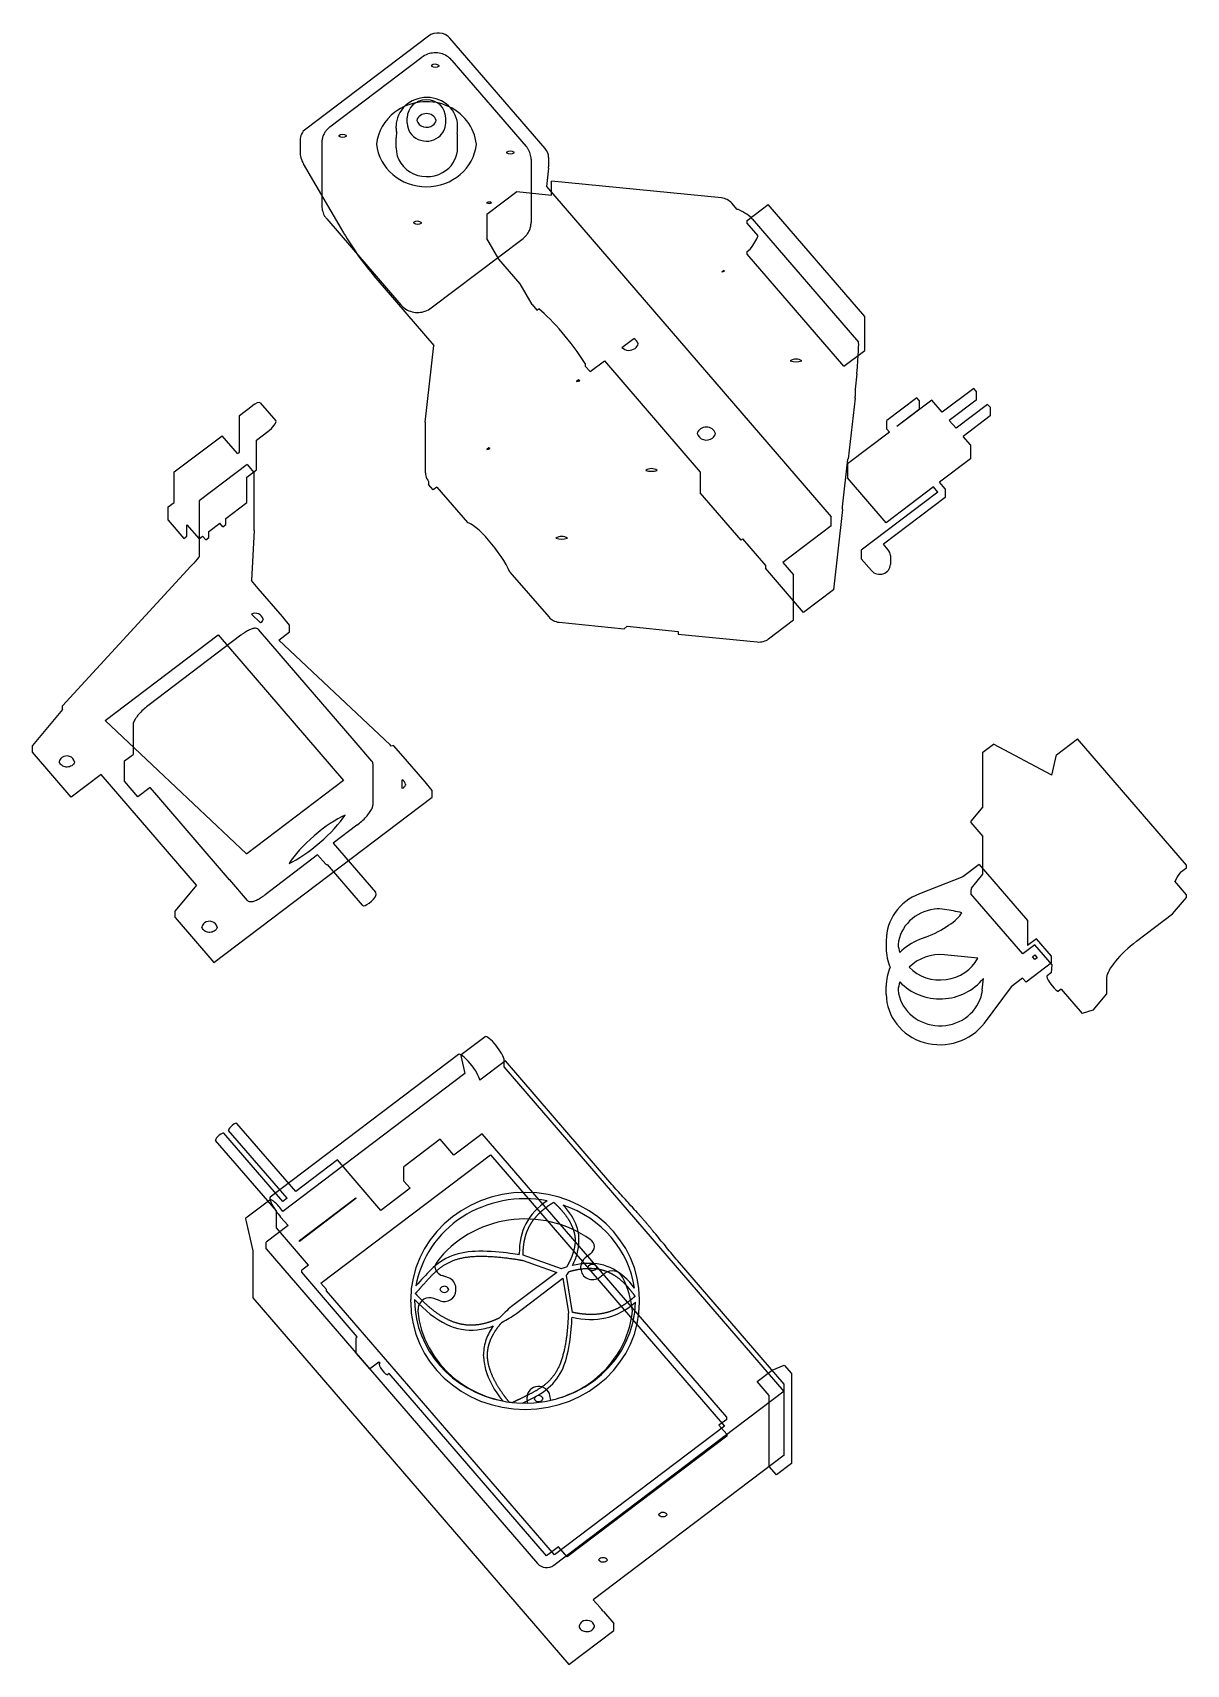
# Model space of a CAD drawing. Header units: millimetres. Extents: x -10 to 290, y -225 to 199.
import ezdxf

# ---------------------------------------------------------------- set-up
doc = ezdxf.new("R2010")
doc.units = ezdxf.units.MM
doc.layers.get('0').update_dxf_attribs({"linetype": 'CONTINUOUS'})

msp = doc.modelspace()

# ---------------------------------------------------------------- linework, layer by layer
for p, q in [((92.85, 197.8), (60.96, 173.67)), ((123.22, 168.57), (98.47, 197.25)), ((67.25, 174.21), (91.15, 192.31)), ((98.98, 191.52), (118.3, 169.14)), ((84.46, 173.85), (84.46, 174.38)), ((87.36, 175.2), (87.36, 176.6)), ((97.36, 175.2), (97.36, 176.6)), ((100.46, 173.85), (100.46, 174.38)), ((59.48, 170.75), (59.48, 167.83)), ((65.16, 170.11), (65.16, 167.53)), ((84.46, 168.77), (84.46, 171.4)), ((100.46, 168.77), (100.46, 171.4)), ((65.16, 167.52), (65.16, 156.94)), ((119.56, 165.82), (119.56, 163.23)), ((124.11, 166.22), (124.11, 163.87)), ((70.83, 146.64), (60.36, 164.59)), ((119.56, 163.23), (119.56, 152.65)), ((124.08, 163.47), (123.54, 158.68)), ((108.07, 151.51), (115.85, 157.4)), ((115.85, 157.4), (124.86, 156.5)), ((123.54, 158.68), (197.59, 72.87)), ((124.86, 156.5), (124.86, 160.13)), ((169.05, 155.74), (124.86, 160.13)), ((65.16, 156.93), (65.16, 153.64)), ((173.13, 152.76), (171.73, 154.37)), ((173.51, 152.72), (173.13, 152.76)), ((175.79, 149.91), (181.23, 154.03)), ((206.37, 124.89), (181.23, 154.03)), ((66.41, 150.31), (85.73, 127.93)), ((108.07, 151.51), (108.07, 145.19)), ((119.56, 152.64), (119.56, 149.34)), ((175.79, 149.2), (175.79, 149.91)), ((178.6, 145.94), (175.79, 149.2)), ((177.05, 150.32), (204.68, 118.3)), ((93.56, 127.14), (117.47, 145.24)), ((111.21, 139.8), (108.07, 145.19)), ((175.79, 141.84), (176.56, 142.43)), ((175.79, 141.14), (175.79, 141.84)), ((200.93, 112.01), (175.79, 141.14)), ((116.68, 133.46), (111.21, 139.8)), ((169.2, 136.55), (169.6, 136.85)), ((79.71, 134.28), (94.3, 117.38)), ((119.82, 128.07), (116.68, 133.46)), ((119.82, 128.07), (121.08, 126.61)), ((121.08, 126.61), (121.53, 126.95)), ((206.37, 116.13), (206.37, 124.89)), ((143.2, 116.86), (146.27, 119.19)), ((92.04, 97.46), (94.3, 117.38)), ((200.93, 112.01), (206.37, 116.13)), ((133.65, 112.75), (133.65, 112.04)), ((133.65, 112.04), (134.91, 110.59)), ((134.91, 110.59), (138.62, 113.4)), ((138.62, 113.4), (163.57, 84.48)), ((131.9, 108.43), (131.4, 108.05)), ((204.31, 110.02), (203.86, 106.04)), ((234.69, 106.23), (226.48, 100.02)), ((235.32, 105.5), (234.69, 106.23)), ((49.1, 102.52), (53.18, 97.78)), ((203.83, 103.73), (202.04, 87.89)), ((203.86, 106.04), (203.86, 104.13)), ((219.83, 103.78), (212.05, 97.89)), ((223.74, 103.19), (214.69, 96.33)), ((220.46, 103.05), (219.83, 103.78)), ((220.46, 103.05), (220.46, 100.77)), ((226.48, 100.02), (223.74, 103.19)), ((235.32, 103.22), (228.3, 97.91)), ((238.27, 102.08), (230.06, 95.87)), ((235.32, 105.5), (235.32, 103.22)), ((238.9, 101.35), (238.27, 102.08)), ((43.73, 99.19), (47.02, 101.68)), ((43.73, 89.67), (43.73, 99.19)), ((212.05, 95.61), (212.05, 97.89)), ((220.46, 100.77), (214.65, 96.37)), ((230.06, 95.87), (228.3, 97.91)), ((238.9, 99.07), (231.88, 93.76)), ((238.9, 101.35), (238.9, 99.07)), ((26.74, 84.51), (39.19, 93.93)), ((43.2, 89.28), (39.19, 93.93)), ((48.2, 92.82), (51.1, 95.02)), ((92.02, 97.06), (92.02, 84.79)), ((212.72, 94.84), (201.81, 86.59)), ((212.72, 94.84), (212.05, 95.61)), ((214.69, 96.33), (214.65, 96.37)), ((233.8, 91.54), (231.88, 93.76)), ((43.2, 89.28), (43.73, 89.67)), ((48.2, 85.06), (48.2, 92.82)), ((108.57, 90.77), (108.07, 90.39)), ((233.8, 91.54), (233.8, 87.92)), ((45.71, 86.46), (33.22, 77)), ((45.66, 83.14), (48.2, 85.06)), ((45.71, 86.46), (47.59, 84.27)), ((200.55, 75.42), (201.95, 87.83)), ((201.81, 86.59), (201.81, 82.98)), ((202.04, 87.89), (201.95, 87.83)), ((233.8, 87.92), (225.77, 81.85)), ((26.74, 76.61), (26.74, 84.51)), ((45.66, 76.54), (45.66, 83.14)), ((47.59, 82.53), (47.59, 84.27)), ((47.59, 73.34), (47.59, 82.53)), ((92.88, 82), (92.88, 81.3)), ((94.13, 79.84), (92.91, 81.26)), ((163.57, 84.48), (163.57, 79.13)), ((211.87, 71.32), (201.81, 82.98)), ((224.19, 80.65), (211.87, 71.32)), ((225.36, 79.3), (224.19, 80.65)), ((227.25, 80.13), (225.77, 81.85)), ((25.22, 75.45), (26.74, 76.61)), ((33.22, 77), (33.22, 62.44)), ((40.19, 72.4), (45.66, 76.54)), ((95.05, 80.54), (94.13, 79.84)), ((95.05, 80.54), (102.99, 71.34)), ((174.2, 66.82), (163.57, 79.13)), ((225.36, 79.3), (205.43, 64.22)), ((227.25, 77.85), (211.21, 65.71)), ((227.25, 80.13), (227.25, 77.85)), ((25.22, 71.95), (25.22, 75.45)), ((40.19, 70.83), (40.19, 72.4)), ((47.59, 69.34), (47.59, 73.34)), ((197.59, 70.52), (197.59, 72.87)), ((200.55, 74.72), (198.19, 53.91)), ((200.55, 74.72), (200.55, 75.42)), ((25.22, 71.95), (29.3, 67.21)), ((30.08, 67.8), (30.08, 70.75)), ((30.08, 70.75), (33.22, 67.12)), ((35.76, 69.04), (38.59, 71.19)), ((35.76, 67.47), (35.76, 69.04)), ((39.41, 70.24), (38.59, 71.19)), ((39.41, 70.24), (40.19, 70.83)), ((47.59, 69.34), (46.82, 56.27)), ((197.59, 70.52), (185.01, 61)), ((29.3, 67.21), (30.08, 67.8)), ((33.22, 67.12), (34.16, 67.83)), ((34.98, 66.88), (34.16, 67.83)), ((34.98, 66.88), (35.76, 67.47)), ((174.56, 67.09), (174.2, 66.82)), ((174.56, 67.09), (180.48, 60.23)), ((205.43, 64.22), (205.43, 61.94)), ((212.37, 64.38), (211.21, 65.71)), ((31.11, 60.05), (-2.28, 23.74)), ((180.48, 60.23), (180.48, 59.53)), ((190.41, 48.02), (180.48, 59.53)), ((185.01, 61), (187.81, 57.75)), ((208.09, 58.86), (205.43, 61.94)), ((212.98, 62.76), (212.98, 60.48)), ((48.6, 54.2), (46.82, 56.27)), ((114.07, 58.49), (124.14, 46.82)), ((187.81, 46.05), (187.81, 57.75)), ((54.89, 46.91), (48.6, 54.2)), ((198.19, 53.91), (190.41, 48.02)), ((49.18, 45.3), (46.83, 47.52)), ((56.78, 44.73), (54.89, 46.91)), ((54.56, 36.7), (48.66, 43.55)), ((53.94, 40.83), (56.78, 42.97)), ((56.78, 42.97), (56.78, 44.73)), ((126.83, 45.45), (143.75, 43.77)), ((144.57, 44.39), (143.75, 43.77)), ((144.57, 44.39), (157.81, 43.07)), ((157.81, 43.07), (157.81, 42.37)), ((181.32, 41.14), (187.81, 46.05)), ((44.12, 42.08), (20.22, 23.99)), ((82.93, 13.54), (53.94, 40.83)), ((157.81, 42.37), (178.38, 40.33)), ((73.55, 14.7), (54.58, 36.68)), ((-2.28, 22.8), (-10.06, 13.41)), ((-2.28, 22.8), (-2.28, 23.74)), ((16.06, 18.81), (16.06, 11.08)), ((-10.06, 11.65), (-10.06, 13.41)), ((78.19, 9.32), (73.56, 14.69)), ((83.21, 13.22), (82.93, 13.54)), ((83.8, 13.41), (83.21, 13.22)), ((85.69, 11.22), (83.8, 13.41)), ((237.05, 11.7), (239.78, 13.76)), ((255, 5.68), (239.78, 13.76)), ((256.23, 10.99), (261.67, 15.12)), ((289.96, -17.66), (261.67, 15.12)), ((0, 0), (-10.06, 11.65)), ((13.83, 9.39), (16.06, 11.08)), ((13.83, 4.14), (13.83, 9.39)), ((78.42, 8.66), (78.42, -2.11)), ((91.98, 3.94), (85.69, 11.22)), ((237.05, -2.52), (237.05, 11.7)), ((255, 5.68), (256.23, 10.99)), ((7.78, 5.89), (0, 0)), ((32.58, -22.86), (7.78, 5.89)), ((86.08, 2.21), (86.08, 4.48)), ((17.34, 0.07), (13.83, 4.14)), ((20.52, 2.47), (17.34, 0.07)), ((22.2, 0.53), (20.52, 2.47)), ((41.18, -21.47), (22.22, 0.51)), ((93.86, 1.75), (91.98, 3.94)), ((93.86, 0), (93.86, 1.75)), ((37.09, -42.97), (93.86, 0)), ((237.05, -2.52), (233.94, -6.28)), ((74.27, -7.29), (68.12, -11.95)), ((233.94, -6.28), (233.94, -6.63)), ((233.94, -6.63), (237.05, -10.23)), ((68.12, -11.95), (79.1, -24.68)), ((237.05, -20.06), (237.05, -10.23)), ((64.06, -15.02), (50.37, -25.38)), ((64.06, -15.02), (66.16, -17.45)), ((66.56, -17.51), (75.66, -28.06)), ((231.81, -20.74), (220.53, -25.13)), ((236.08, -17.5), (231.81, -20.74)), ((234.07, -23.67), (237.05, -20.06)), ((236.08, -17.5), (248.66, -32.07)), ((288.41, -19.54), (289.96, -18.36)), ((289.96, -18.36), (289.96, -17.66)), ((32.58, -22.86), (27.03, -29.57)), ((45.83, -26.85), (41.2, -21.48)), ((79.27, -25.3), (79.15, -24.77)), ((234.07, -23.67), (233.94, -24.3)), ((233.94, -24.3), (233.94, -25.11)), ((247.46, -40.77), (233.94, -25.11)), ((289.96, -25.37), (286.97, -21.9)), ((289.96, -26.08), (289.96, -25.37)), ((27.03, -31.32), (27.03, -29.57)), ((286.39, -30.39), (289.96, -26.08)), ((27.03, -31.32), (37.09, -42.97)), ((248.66, -32.07), (248.66, -38.59)), ((277.01, -37.49), (286.39, -30.39)), ((211.92, -37.24), (211.92, -39.34)), ((222.19, -36.41), (220.53, -37.05)), ((250.99, -36.82), (248.66, -38.59)), ((254.9, -41.35), (250.99, -36.82)), ((235.74, -41.88), (227.08, -41.02)), ((250.57, -38.41), (247.46, -40.77)), ((255.07, -43.63), (250.57, -38.41)), ((254.9, -43.11), (254.9, -41.35)), ((254.9, -43.11), (248.29, -48.11)), ((254.85, -45.59), (253.73, -46.43)), ((254.85, -45.59), (255.07, -43.63)), ((211.92, -51.26), (211.92, -49.16)), ((244.38, -49.33), (237.42, -58.73)), ((247.38, -47.06), (244.38, -49.33)), ((248.29, -48.11), (247.38, -47.06)), ((257.42, -49.91), (256.75, -50.42)), ((257.42, -49.91), (262.9, -56.27)), ((269.23, -46.89), (269.23, -51.11)), ((269.23, -51.11), (265.65, -55.43)), ((265.65, -55.43), (262.9, -56.27)), ((107.64, -62.3), (101.41, -67.01)), ((100.72, -66.91), (51.73, -104)), ((101.35, -67.58), (102.35, -71.87)), ((102.35, -71.87), (55.02, -107.7)), ((112.88, -68.6), (106.25, -73.61)), ((112.56, -70.16), (112.56, -68.41)), ((185.35, -154.51), (112.56, -70.16)), ((140.58, -100.7), (112.88, -68.6)), ((58.37, -102.55), (43.07, -84.82)), ((54.98, -105.11), (39.68, -87.38)), ((56.1, -104.26), (40.92, -86.67)), ((95.9, -88.94), (86.45, -96.09)), ((99.47, -93.08), (95.9, -88.94)), ((106.82, -87.52), (99.47, -93.08)), ((170.43, -161.23), (106.82, -87.52)), ((53.34, -107.56), (37.53, -89.24)), ((69.21, -94.34), (58.37, -102.55)), ((80.51, -107.44), (69.21, -94.34)), ((86.45, -99.81), (86.45, -96.09)), ((88.08, -101.7), (80.51, -107.44)), ((88.08, -101.7), (86.45, -99.81)), ((45.42, -109.4), (51.64, -104.69)), ((56.1, -104.26), (54.98, -105.11)), ((45.35, -109.96), (47.2, -117.95)), ((53.34, -111.96), (53.34, -107.56)), ((56.35, -111.38), (54.44, -109.16)), ((56.35, -111.38), (50.66, -115.69)), ((61.71, -121.67), (53.34, -111.96)), ((47.2, -117.95), (47.2, -130.18)), ((50.66, -117.44), (50.66, -115.69)), ((50.66, -117.44), (121.25, -199.24)), ((116.49, -118.98), (116.49, -118.64)), ((132.02, -115.45), (132.02, -115.1)), ((135, -118.71), (133.63, -119.75)), ((61.71, -121.67), (59.92, -123.02)), ((127.51, -122.64), (117.5, -119.09)), ((117.54, -120.46), (126.29, -123.56)), ((127.6, -122.58), (127.51, -122.64)), ((132.52, -122.63), (132.52, -121.93)), ((185.35, -152.58), (157.65, -120.48)), ((59.92, -123.54), (59.92, -123.02)), ((74.37, -140.29), (59.92, -123.54)), ((98.07, -124.99), (96.44, -124.4)), ((126.29, -123.56), (114.49, -132.44)), ((115.74, -134.25), (127.8, -125.06)), ((127.8, -125.06), (129.25, -133.98)), ((128.75, -124.34), (128.79, -124.31)), ((130.31, -133.94), (128.75, -124.34)), ((137.4, -124.82), (138.77, -123.79)), ((47.2, -130.18), (129.42, -225.45)), ((88.26, -131.33), (88.26, -130.63)), ((95.92, -130.93), (94.28, -130.34)), ((99.99, -128.31), (99.99, -127.61)), ((147.76, -131.33), (147.76, -130.63)), ((74.37, -140.29), (74.05, -140.53)), ((74.05, -144.6), (74.05, -140.53)), ((74.05, -144.6), (77.56, -148.66)), ((77.56, -148.66), (80, -146.81)), ((80.28, -147.13), (80, -146.81)), ((80.28, -147.13), (80.07, -147.29)), ((107.21, -145.25), (107.21, -144.9)), ((82.64, -149.86), (82.25, -150.16)), ((123.54, -197.26), (82.64, -149.86)), ((185.35, -154.33), (185.35, -152.58)), ((118.51, -156.72), (118.51, -156.02)), ((124.68, -156.8), (124.47, -155.58)), ((125.47, -199.66), (185.35, -154.33)), ((185.35, -171.07), (185.35, -154.51)), ((118.54, -157.16), (118.61, -157.55)), ((170.43, -161.76), (168.42, -163.28)), ((170.43, -165.62), (168.42, -163.28)), ((170.43, -161.76), (170.43, -161.23)), ((170.43, -166.14), (128.98, -197.52)), ((170.43, -165.62), (170.43, -166.14)), ((185.35, -171.07), (135.72, -208.64)), ((126.69, -194.87), (123.54, -197.26)), ((128.98, -197.52), (126.69, -194.87)), ((135.72, -208.64), (137.5, -210.71)), ((138.39, -211.74), (141.09, -214.87)), ((141.09, -216.62), (141.09, -214.87)), ((129.42, -225.45), (141.09, -216.62))]:
    msp.add_line(p, q)
for points in [[(8.81, 19.91), (38.19, 42.16), (70.82, 4.35), (45.61, -14.73), (45.6, -14.72)], [(250.53, -42.25), (249.91, -41.53), (250.55, -41.04), (251.17, -41.77)], [(125.61, -197.02), (66.33, -128.33), (66.33, -128.04), (64.92, -126.4), (109.01, -93.03), (169.85, -163.53)], [(74.02, -104.37), (59.34, -115.49), (59.34, -115.26), (74.02, -104.15)], [(187.24, -149.86), (187.24, -173.26), (183.35, -176.2), (181.47, -174.02), (181.47, -155.52), (178.32, -151.88), (182.21, -148.94), (185.35, -147.67)]]:
    msp.add_lwpolyline(points, close=True)
for centre, major_axis, ratio, start_param, end_param in [((95.36, 194.89), (4, 0), 0.936527, 0.679733, 2.250529), ((94.67, 188.94), (1.65, 0), 0.936527, 2.250529, 2.278193), ((94.67, 191.29), (-1.65, 0), 0.936527, 0.863399, 2.278193), ((94.67, 188.94), (1.65, 0), 0.936527, 0.863399, 2.250529), ((92.36, 168.54), (13.05, 0), 0.936527, 0.096255, 2.250529), ((92.46, 174.38), (-8, 0), 0.936527, 3.141593, 6.283185), ((92.36, 176.6), (-5, 0), 0.936527, 3.141593, 6.283185), ((92.36, 168.54), (13.05, 0), 0.936527, 2.250529, 3.045338), ((92.36, 175.2), (-5, 0), 0.936527, 0, 2.250529), ((92.36, 175.2), (2.65, 0), 0.936527, 0.286433, 2.855159), ((92.36, 176.6), (2.65, 0), 0.936527, 3.428026, 5.392122), ((92.36, 176.6), (2.65, 0), 0.936527, 5.392122, 5.996752), ((92.36, 175.2), (-5, 0), 0.936527, 2.250529, 3.141593), ((63.48, 170.75), (4, 0), 0.936527, 2.250529, 3.141593), ((70.57, 170.7), (1.65, 0), 0.936527, 2.250529, 2.278193), ((70.57, 173.05), (-1.65, 0), 0.936527, 0.863399, 2.278193), ((70.57, 170.7), (1.65, 0), 0.936527, 0.863399, 2.250529), ((92.36, 170.89), (-13.05, 0), 0.936527, 0.096255, 3.045338), ((92.46, 173.85), (-8, 0), 0.936527, 6.283185, 6.447707), ((92.46, 171.4), (-8, 0), 0.936527, 6.118663, 6.283185), ((92.46, 173.85), (-8, 0), 0.936527, 2.977071, 3.141593), ((92.46, 171.4), (-8, 0), 0.936527, 3.141593, 3.306115), ((63.48, 166.95), (1.76, -4.73), 0.759226, 4.256968, 4.9367), ((70.75, 167.53), (-5.59, 0), 0.936527, 0, 0.000851), ((70.75, 167.52), (-5.59, 0), 0.936527, 6.282334, 6.283185), ((92.46, 168.77), (-8, 0), 0.936527, 0, 2.250529), ((92.46, 168.77), (-8, 0), 0.936527, 2.250529, 3.141593), ((114.15, 166.37), (1.65, 0), 0.936527, 2.250529, 2.278193), ((114.15, 168.72), (-1.65, 0), 0.936527, 0.863399, 2.278193), ((114.15, 166.37), (1.65, 0), 0.936527, 0.863399, 2.250529), ((120.11, 166.22), (4, 0), 0.936527, 6.283185, 6.962918), ((113.97, 163.23), (-5.59, 0), 0.936527, 3.140742, 3.141593), ((113.97, 163.23), (-5.59, 0), 0.936527, 3.141593, 3.142443), ((120.11, 163.87), (-4, 0), 0.936527, 3.035927, 3.141593), ((70.75, 156.94), (-5.59, 0), 0.936527, 0, 0.000851), ((70.75, 156.93), (-5.59, 0), 0.936527, 6.282334, 6.283185), ((108.63, 153.33), (1.43, 0), 0.936527, 1.075999, 2.065594), ((108.63, 155.68), (-1.43, 0), 0.936527, 1.075999, 2.065594), ((168.62, 152.02), (4, 0), 0.936527, 0.679733, 1.465131), ((152.18, 151.33), (-25.54, 2.7), 0.246705, 3.398808, 3.750611), ((90.05, 148.13), (1.65, 0), 0.936527, 2.250529, 2.278193), ((90.05, 150.48), (-1.65, 0), 0.936527, 0.863399, 2.278193), ((90.05, 148.13), (1.65, 0), 0.936527, 0.863399, 2.250529), ((113.97, 152.65), (-5.59, 0), 0.936527, 3.140742, 3.141593), ((113.97, 152.64), (-5.59, 0), 0.936527, 3.141593, 3.142443), ((79.71, 141.29), (-12.07, 15.95), 0.220379, 1.068718, 1.854116), ((164.77, 137.18), (-13.97, -12.05), 0.272672, 2.304938, 2.64235), ((168.35, 141.16), (5, 0), 0.936527, 4.884119, 5.017345), ((168.35, 134.82), (2.5, 0), 0.936527, 0.926666, 1.046045), ((127.37, 114.71), (-10.96, 14.49), 0.220379, 4.412795, 5.53235), ((145.02, 117.16), (2.5, 0), 0.936527, 0.283033, 1.046045), ((145.02, 118.47), (-2.5, 0), 0.936527, 0.75603, 2.250529), ((145.02, 118.47), (-2.5, 0), 0.936527, 2.250529, 2.858559), ((202.04, 93.55), (-2.62, -24.76), 0.02784, 2.301464, 3.115488), ((188.46, 111.51), (2.5, 0), 0.936527, 0.926666, 2.214926), ((188.46, 117.85), (5, 0), 0.936527, 4.407433, 5.017345), ((130.75, 112.7), (5, 0), 0.936527, 4.844409, 5.017345), ((130.75, 106.36), (2.5, 0), 0.936527, 0.926666, 1.089259), ((47.02, 100.72), (-2.08, -1.8), 0.272672, 3.141593, 4.481279), ((199.86, 104.13), (-4, 0), 0.936527, 3.035927, 3.141593), ((51.1, 95.98), (2.08, 1.8), 0.272672, 4.481279, 6.283185), ((96.02, 97.06), (-4, 0), 0.936527, 6.17752, 6.283185), ((165.13, 93.85), (2.5, 0), 0.936527, 0.283033, 2.858559), ((165.13, 95.16), (-2.5, 0), 0.936527, 0.283033, 2.250529), ((165.13, 95.16), (-2.5, 0), 0.936527, 2.250529, 2.858559), ((107.41, 95.04), (5, 0), 0.936527, 4.844409, 5.017345), ((107.41, 88.7), (2.5, 0), 0.936527, 0.926666, 1.089259), ((150.86, 83.05), (2.5, 0), 0.936527, 0.926666, 2.214926), ((150.86, 89.39), (5, 0), 0.936527, 4.407433, 5.017345), ((96.02, 83.61), (4, 0), 0.936527, 3.807111, 3.821325), ((108.53, 63.26), (6.04, -7.97), 0.220379, 0.774878, 2.933354), ((127.53, 65.39), (2.5, 0), 0.936527, 0.926666, 2.214926), ((127.53, 71.73), (5, 0), 0.936527, 4.407433, 5.017345), ((210.23, 62.76), (-2.75, 0), 0.936527, 3.141593, 3.821325), ((210.23, 60.48), (2.75, 0), 0.936527, 3.821325, 6.283185), ((47.86, 45.86), (2.05, 0), 0.936527, 0.213089, 2.09652), ((127.25, 49.18), (4, 0), 0.936527, 3.821325, 4.606723), ((178.81, 44.05), (4, 0), 0.936527, 4.606723, 5.392122), ((50.33, 33.05), (-4.23, -3.65), 0.272672, 3.133573, 3.141593), ((50.35, 33.03), (-4.23, -3.65), 0.272672, 3.141593, 3.149612), ((69.32, 11.05), (-4.23, -3.65), 0.272672, 3.133573, 3.141593), ((69.33, 11.04), (-4.23, -3.65), 0.272672, 3.141593, 3.149612), ((-1.14, 8.77), (2.05, 0), 0.936527, 2.250529, 2.928503), ((-1.14, 8.77), (2.05, 0), 0.936527, 0.213089, 2.250529), ((84.94, 2.88), (2.05, 0), 0.936527, 0.213089, 0.981127), ((26.43, 4.18), (-4.23, -3.65), 0.272672, 0, 0.008019), ((26.45, 4.16), (-4.23, -3.65), 0.272672, 6.275166, 6.283185), ((65.47, -12.78), (9.88, 8.53), 0.272672, 0.74232, 2.399273), ((62.33, -9.13), (-9.88, -8.53), 0.272672, 0.74232, 2.399273), ((68.08, -15.79), (-1.92, -1.66), 0.272672, 0, 0.460845), ((300.2, -14.12), (-13.75, -11.87), 0.272672, 5.469162, 5.69435), ((45.41, -17.81), (-4.23, -3.65), 0.272672, 0, 0.008019), ((45.43, -17.83), (-4.23, -3.65), 0.272672, 6.275166, 6.283185), ((77.5, -26.71), (-1.73, -1.49), 0.272672, 0.313063, 2.999409), ((77.18, -26.34), (-1.92, -1.66), 0.272672, 2.999409, 3.141593), ((225.92, -37.24), (-14, 0), 0.936527, 5.107, 6.283185), ((225.92, -39.34), (-11, 0), 0.936527, 4.852031, 6.18091), ((224.09, -32.31), (-14.06, 1.49), 0.246705, 4.180252, 4.524686), ((35.95, -34.2), (2.05, 0), 0.936527, 2.250529, 2.928503), ((35.95, -34.2), (2.05, 0), 0.936527, 0.213089, 2.250529), ((222.19, -32.9), (-9.53, -4.19), 0.311078, 1.4348, 2.770196), ((225.92, -49.16), (14, 0), 0.936527, 1.965407, 2.414071), ((277.01, -41), (-7.57, -6.53), 0.272672, 4.481279, 6.052075), ((225.92, -39.34), (14, 0), 0.936527, 3.141593, 3.525295), ((225.92, -37.24), (-11, 0), 0.936527, 0.102275, 0.31594), ((225.92, -51.26), (-11, 0), 0.936527, 4.606723, 5.53454), ((225.92, -37.24), (-11, 0), 0.936527, 0.748646, 2.674401), ((225.92, -49.16), (14, 0), 0.936527, 2.75789, 3.141593), ((255.24, -48.43), (1.51, -1.99), 0.220379, 3.141593, 3.424912), ((255.24, -48.43), (1.51, -1.99), 0.220379, 3.424912, 6.283185), ((225.92, -51.26), (-11, 0), 0.936527, 5.967245, 6.18091), ((225.92, -49.16), (-11, 0), 0.936527, 0.102275, 2.790619), ((225.92, -39.34), (14, 0), 0.936527, 3.869114, 5.645996), ((236.54, -49.53), (-1.44, -13.63), 0.02784, 1.527389, 1.750111), ((225.92, -51.26), (-14, 0), 0.936527, 0, 2.53565), ((110.05, -65.49), (-2.41, 3.19), 0.220379, 3.424912, 6.283185), ((103.44, -70.5), (-2.72, 3.59), 0.220379, 3.520492, 6.283185), ((103.83, -70.2), (2.41, -3.19), 0.220379, 3.141593, 3.599445), ((41.99, -85.74), (-1.07, -0.93), 0.272672, 3.141593, 6.052075), ((38.6, -88.31), (-1.07, -0.93), 0.272672, 3.141593, 6.052075), ((41.99, -85.74), (-1.07, -0.93), 0.272672, 6.052075, 6.283185), ((38.6, -88.31), (-1.07, -0.93), 0.272672, 6.052075, 6.283185), ((118.01, -130.63), (-29.75, 0), 0.936527, 3.141593, 6.283185), ((54.44, -107.59), (2.72, -3.59), 0.220379, 3.141593, 4.995709), ((54.05, -107.88), (2.41, -3.19), 0.220379, 1.461179, 3.141593), ((118.01, -131.33), (28.75, 0), 0.936527, 1.370812, 2.983582), ((47.83, -112.59), (-2.41, 3.19), 0.220379, 0, 0.457853), ((118.01, -135.89), (28, 0), 0.936527, 0.922098, 2.531762), ((118.01, -131.33), (28.75, 0), 0.936527, 0.137851, 1.21975), ((133.11, -117.23), (3, 0), 0.936527, 0.125111, 0.922098), ((133.11, -116.53), (-3, 0), 0.936527, 2.250529, 3.016481), ((97.51, -122.48), (-3, 0), 0.936527, 5.673354, 6.158074), ((97.51, -121.78), (3, 0), 0.936527, 3.266704, 4.344924), ((135.52, -121.93), (3, 0), 0.936527, 2.250529, 3.141593), ((135.52, -122.63), (-3, 0), 0.936527, 6.283185, 8.533714), ((135.52, -122.63), (1.22, 0), 0.936527, 0.310565, 2.831028), ((135.52, -121.93), (-1.22, 0), 0.936527, 0.310565, 2.831028), ((96.99, -128.31), (1.22, 0), 0.936527, 0.310565, 2.250529), ((96.99, -127.61), (3, 0), 0.936527, 0, 1.203331), ((140.65, -125.97), (3, 0), 0.936527, 0.437367, 2.250529), ((118.01, -135.89), (28, 0), 0.936527, 0.087014, 0.437367), ((118.01, -131.33), (29.75, 0), 0.936527, 3.141593, 6.283185), ((118.01, -131.33), (28.75, 0), 0.936527, 3.113854, 3.128571), ((118.01, -130.63), (28.75, 0), 0.936527, 3.154614, 4.505974), ((93.2, -132.97), (3, 0), 0.936527, 1.203331, 3.016494), ((96.99, -128.31), (1.22, 0), 0.936527, 2.250529, 2.831028), ((96.99, -127.61), (-1.22, 0), 0.936527, 0.310565, 2.831028), ((96.99, -128.31), (-3, 0), 0.936527, 1.203331, 3.141593), ((118.01, -130.63), (28.75, 0), 0.936527, 4.689432, 6.259803), ((118.01, -135.89), (28, 0), 0.936527, 3.016494, 3.054579), ((118.01, -131.33), (28, 0), 0.936527, 3.228606, 4.733947), ((118.01, -131.33), (28, 0), 0.936527, 5.392122, 6.196171), ((81.16, -148.72), (1.09, -1.44), 0.220379, 3.141593, 6.283185), ((118.01, -131.33), (28, 0), 0.936527, 4.952897, 5.392122), ((121.51, -156.02), (-3, 0), 0.936527, 3.297726, 6.283185), ((121.51, -156.72), (3, 0), 0.936527, 3.141593, 3.297726), ((121.51, -156.72), (-1.22, 0), 0.936527, 3.452158, 5.97262), ((121.51, -156.02), (1.22, 0), 0.936527, 3.452158, 4.344924), ((121.51, -156.02), (1.22, 0), 0.936527, 4.344924, 5.97262), ((118.01, -130.63), (28.75, 0), 0.936527, 4.568012, 4.599734), ((153.83, -187.3), (-1.43, 0), 0.936527, 3.774, 5.650778), ((153.83, -185.72), (-1.43, 0), 0.936527, 0.632408, 2.250529), ((153.83, -185.72), (-1.43, 0), 0.936527, 2.250529, 2.509185), ((123.58, -197.48), (3, 0), 0.936527, 3.821325, 5.392122), ((138.28, -199.07), (-1.43, 0), 0.936527, 3.774, 5.650778), ((138.28, -197.49), (-1.43, 0), 0.936527, 0.632408, 2.250529), ((138.28, -197.49), (-1.43, 0), 0.936527, 2.250529, 2.509185), ((134.06, -215.92), (2.05, 0), 0.936527, 2.250529, 2.94734), ((134.06, -215.92), (2.05, 0), 0.936527, 0.194252, 2.250529)]:
    msp.add_ellipse(centre, major_axis=major_axis, ratio=ratio, start_param=start_param, end_param=end_param)
for points, degree, knots in [([(98.98, 191.52), (98.61, 191.95), (98.17, 192.33), (97.19, 192.92), (96.65, 193.15), (95.53, 193.43), (94.94, 193.49), (93.78, 193.43), (93.21, 193.32), (92.12, 192.93), (91.6, 192.65), (91.15, 192.31)], 3, [1.570796, 1.570796, 1.570796, 1.570796, 1.884956, 1.884956, 2.199115, 2.199115, 2.513274, 2.513274, 2.827433, 2.827433, 3.141593, 3.141593, 3.141593, 3.141593]), ([(67.25, 174.21), (66.99, 174.02), (66.75, 173.8), (66.31, 173.33), (66.12, 173.07), (65.78, 172.54), (65.63, 172.25), (65.4, 171.66), (65.31, 171.36), (65.19, 170.74), (65.16, 170.42), (65.16, 170.11)], 3, [3.1415927, 3.1415927, 3.1415927, 3.1415927, 3.3198054, 3.3198054, 3.4980182, 3.4980182, 3.6762309, 3.6762309, 3.8544436, 3.8544436, 4.0326564, 4.0326564, 4.0326564, 4.0326564]), ([(119.56, 165.82), (119.56, 166.06), (119.54, 166.3), (119.47, 166.77), (119.42, 167.01), (119.28, 167.47), (119.19, 167.7), (118.99, 168.14), (118.87, 168.35), (118.61, 168.76), (118.46, 168.95), (118.3, 169.14)], 3, [0.8910637, 0.8910637, 0.8910637, 0.8910637, 1.0270103, 1.0270103, 1.1629568, 1.1629568, 1.2989033, 1.2989033, 1.4348498, 1.4348498, 1.5707963, 1.5707963, 1.5707963, 1.5707963]), ([(65.16, 153.64), (65.16, 153.4), (65.18, 153.15), (65.24, 152.68), (65.3, 152.44), (65.43, 151.98), (65.52, 151.76), (65.72, 151.32), (65.84, 151.1), (66.1, 150.69), (66.25, 150.5), (66.41, 150.31)], 3, [4.0326564, 4.0326564, 4.0326564, 4.0326564, 4.1686029, 4.1686029, 4.3045494, 4.3045494, 4.4404959, 4.4404959, 4.5764425, 4.5764425, 4.712389, 4.712389, 4.712389, 4.712389]), ([(117.47, 145.24), (117.73, 145.43), (117.97, 145.65), (118.4, 146.12), (118.6, 146.38), (118.94, 146.92), (119.08, 147.2), (119.32, 147.79), (119.41, 148.09), (119.53, 148.71), (119.56, 149.03), (119.56, 149.34)], 3, [0, 0, 0, 0, 0.1782127, 0.1782127, 0.3564255, 0.3564255, 0.5346382, 0.5346382, 0.712851, 0.712851, 0.8910637, 0.8910637, 0.8910637, 0.8910637]), ([(85.73, 127.93), (86.1, 127.5), (86.54, 127.13), (87.52, 126.53), (88.06, 126.3), (89.18, 126.02), (89.77, 125.96), (90.93, 126.02), (91.51, 126.13), (92.6, 126.52), (93.11, 126.8), (93.56, 127.14)], 3, [4.712389, 4.712389, 4.712389, 4.712389, 5.026548, 5.026548, 5.340708, 5.340708, 5.654867, 5.654867, 5.969026, 5.969026, 6.283185, 6.283185, 6.283185, 6.283185]), ([(92.02, 84.79), (92.02, 84.38), (92.08, 83.95), (92.34, 82.98), (92.59, 82.45), (92.88, 82)], 3, [1.701993, 1.701993, 1.701993, 1.701993, 1.8222438, 1.8222438, 1.9878795, 1.9878795, 1.9878795, 1.9878795]), ([(33.22, 62.44), (33.19, 62.4), (33.15, 62.36), (32.56, 61.66), (31.98, 61), (31.3, 60.26), (31.2, 60.16), (31.11, 60.05)], 3, [0.4713809, 0.4713809, 0.4713809, 0.4713809, 0.4867623, 0.4867623, 0.7483671, 0.7483671, 0.7914306, 0.7914306, 0.7914306, 0.7914306]), ([(48.66, 43.55), (48.55, 43.68), (48.4, 43.77), (48.04, 43.89), (47.84, 43.9), (47.37, 43.85), (47.09, 43.77), (46.5, 43.55), (46.18, 43.4), (45.5, 43.03), (45.15, 42.81), (44.57, 42.41), (44.34, 42.25), (44.12, 42.08)], 3, [0.23111, 0.23111, 0.23111, 0.23111, 0.388751, 0.388751, 0.602209, 0.602209, 0.870146, 0.870146, 1.138084, 1.138084, 1.406021, 1.406021, 1.570796, 1.570796, 1.570796, 1.570796]), ([(49.86, 46.26), (49.83, 46.16), (49.79, 46.05), (49.65, 45.76), (49.51, 45.58), (49.29, 45.38), (49.24, 45.34), (49.18, 45.3)], 3, [5.6278986, 5.6278986, 5.6278986, 5.6278986, 5.8366072, 5.8366072, 6.2054597, 6.2054597, 6.3046672, 6.3046672, 6.3046672, 6.3046672]), ([(20.22, 23.99), (19.79, 23.67), (19.37, 23.32), (18.56, 22.59), (18.17, 22.21), (17.48, 21.46), (17.17, 21.08), (16.66, 20.38), (16.45, 20.04), (16.16, 19.41), (16.06, 19.12), (16.06, 18.81)], 3, [1.570796, 1.570796, 1.570796, 1.570796, 1.884956, 1.884956, 2.199115, 2.199115, 2.513274, 2.513274, 2.827433, 2.827433, 3.141593, 3.141593, 3.141593, 3.141593]), ([(0.86, 9.18), (0.84, 9.07), (0.8, 8.96), (0.65, 8.67), (0.51, 8.49), (0.19, 8.21), (0.02, 8.09), (-0.35, 7.93), (-0.55, 7.87), (-0.94, 7.8), (-1.14, 7.79), (-1.53, 7.82), (-1.73, 7.87), (-2.09, 7.99), (-2.26, 8.08), (-2.57, 8.29), (-2.71, 8.42), (-2.95, 8.7), (-3.04, 8.87), (-3.12, 9.08), (-3.13, 9.13), (-3.14, 9.18)], 3, [5.627899, 5.627899, 5.627899, 5.627899, 5.836607, 5.836607, 6.20546, 6.20546, 6.509057, 6.509057, 6.785907, 6.785907, 7.052453, 7.052453, 7.317741, 7.317741, 7.589672, 7.589672, 7.87927, 7.87927, 8.206126, 8.206126, 8.297937, 8.297937, 8.297937, 8.297937]), ([(78.42, 8.66), (78.42, 8.71), (78.42, 8.75), (78.41, 8.84), (78.4, 8.89), (78.38, 8.98), (78.37, 9.02), (78.33, 9.11), (78.31, 9.16), (78.26, 9.24), (78.23, 9.28), (78.19, 9.32)], 3, [6.2831853, 6.2831853, 6.2831853, 6.2831853, 6.3294073, 6.3294073, 6.3756293, 6.3756293, 6.4218513, 6.4218513, 6.4680734, 6.4680734, 6.5142954, 6.5142954, 6.5142954, 6.5142954]), ([(86.95, 3.29), (86.92, 3.18), (86.88, 3.08), (86.73, 2.79), (86.6, 2.61), (86.32, 2.36), (86.21, 2.28), (86.08, 2.21)], 3, [5.6278986, 5.6278986, 5.6278986, 5.6278986, 5.8366072, 5.8366072, 6.2054597, 6.2054597, 6.413376, 6.413376, 6.413376, 6.413376]), ([(74.27, -7.29), (74.7, -6.97), (75.12, -6.62), (75.93, -5.89), (76.31, -5.51), (77.01, -4.76), (77.31, -4.39), (77.83, -3.68), (78.03, -3.34), (78.33, -2.71), (78.42, -2.42), (78.42, -2.11)], 3, [4.712389, 4.712389, 4.712389, 4.712389, 5.026548, 5.026548, 5.340708, 5.340708, 5.654867, 5.654867, 5.969026, 5.969026, 6.283185, 6.283185, 6.283185, 6.283185]), ([(45.83, -26.85), (45.94, -26.98), (46.09, -27.07), (46.44, -27.19), (46.65, -27.2), (47.12, -27.15), (47.39, -27.08), (47.99, -26.85), (48.31, -26.7), (48.98, -26.33), (49.34, -26.11), (49.92, -25.71), (50.14, -25.55), (50.37, -25.38)], 3, [3.372703, 3.372703, 3.372703, 3.372703, 3.530343, 3.530343, 3.743802, 3.743802, 4.011739, 4.011739, 4.279676, 4.279676, 4.547614, 4.547614, 4.712389, 4.712389, 4.712389, 4.712389]), ([(227.08, -29.18), (226.22, -29.04), (225.35, -29.02), (224.46, -29.13), (224.42, -29.13), (224.38, -29.14)], 3, [6.1758171, 6.1758171, 6.1758171, 6.1758171, 6.4347786, 6.4347786, 6.4455603, 6.4455603, 6.4455603, 6.4455603]), ([(37.95, -33.8), (37.92, -33.91), (37.88, -34.01), (37.74, -34.3), (37.6, -34.48), (37.28, -34.77), (37.1, -34.88), (36.73, -35.05), (36.54, -35.11), (36.14, -35.17), (35.94, -35.18), (35.55, -35.15), (35.36, -35.11), (35, -34.98), (34.82, -34.9), (34.51, -34.69), (34.38, -34.56), (34.14, -34.27), (34.05, -34.11), (33.97, -33.89), (33.96, -33.84), (33.94, -33.8)], 3, [5.627899, 5.627899, 5.627899, 5.627899, 5.836607, 5.836607, 6.20546, 6.20546, 6.509057, 6.509057, 6.785907, 6.785907, 7.052453, 7.052453, 7.317741, 7.317741, 7.589672, 7.589672, 7.87927, 7.87927, 8.206126, 8.206126, 8.297937, 8.297937, 8.297937, 8.297937]), ([(236.85, -50.16), (236.76, -51.01), (236.57, -51.84), (236.27, -52.64), (236.26, -52.67), (236.24, -52.7)], 3, [6.1758171, 6.1758171, 6.1758171, 6.1758171, 6.4347786, 6.4347786, 6.4455603, 6.4455603, 6.4455603, 6.4455603]), ([(147.16, -108.01), (146.86, -107.68), (146.56, -107.35), (145.29, -105.94), (144.31, -104.88), (142.54, -102.92), (141.47, -101.73), (140.58, -100.7)], 3, [0.296747, 0.296747, 0.296747, 0.296747, 0.4268548, 0.4268548, 0.8537096, 0.8537096, 1.2785391, 1.2785391, 1.2785391, 1.2785391]), ([(123.72, -104.94), (121.32, -106.6), (119.41, -108.56), (118.19, -110.9), (116.99, -113.2), (116.49, -115.81), (116.49, -118.64)], 3, [-0.9324287, -0.9324287, -0.9324287, -0.9324287, -0.5008181, -0.5008181, -0.5008181, -0.0754824, -0.0754824, -0.0754824, -0.0754824]), ([(117.49, -118.82), (117.49, -118.76), (117.5, -118.32), (117.53, -117.51), (117.63, -116.35), (117.87, -114.88), (118.35, -113.21), (119.03, -111.64), (119.92, -110.18), (121.02, -108.82), (122.31, -107.56), (123.47, -106.62), (124.42, -105.95), (125.09, -105.53), (125.43, -105.32)], 5, [0.084316, 0.084316, 0.084316, 0.084316, 0.084316, 0.084316, 0.1, 0.2, 0.3, 0.4, 0.5, 0.6, 0.7, 0.8, 0.9, 1, 1, 1, 1, 1, 1]), ([(125.43, -105.32), (125.8, -105.66), (126.52, -106.34), (127.51, -107.37), (128.66, -108.76), (129.79, -110.52), (130.53, -112.18), (130.87, -113.49), (130.99, -114.45), (131.02, -115.05), (131.03, -115.27)], 5, [0, 0, 0, 0, 0, 0, 0.1, 0.2, 0.3, 0.4, 0.5, 0.5597127, 0.5597127, 0.5597127, 0.5597127, 0.5597127, 0.5597127]), ([(132.02, -115.1), (132.02, -113.95), (131.83, -112.81), (131.46, -111.7), (130.78, -109.72), (129.55, -107.85), (127.89, -106.05)], 3, [-0.5695829, -0.5695829, -0.5695829, -0.5695829, -0.4002793, -0.4002793, -0.4002793, -0.098829, -0.098829, -0.098829, -0.098829]), ([(157.65, -120.48), (156.76, -119.45), (155.7, -118.17), (153.92, -116.01), (152.95, -114.82), (151.67, -113.27), (151.37, -112.91), (151.08, -112.55)], 3, [7.1326368, 7.1326368, 7.1326368, 7.1326368, 7.5574663, 7.5574663, 7.9843211, 7.9843211, 8.1144288, 8.1144288, 8.1144288, 8.1144288]), ([(116.49, -118.98), (115.88, -118.88), (115.05, -118.75), (114.07, -118.62), (111.83, -118.32), (108.85, -118.01), (106.01, -118.06), (103.45, -118.11), (101.02, -118.47), (98.99, -119.24), (96.81, -120.06), (95.08, -121.33), (93.54, -122.82), (92.2, -124.11), (90.96, -125.55), (89.61, -127.09)], 3, [-0.8856411, -0.8856411, -0.8856411, -0.8856411, -0.7970488, -0.7970488, -0.7970488, -0.5940975, -0.5940975, -0.5940975, -0.4105017, -0.4105017, -0.4105017, -0.2140023, -0.2140023, -0.2140023, -0.0428762, -0.0428762, -0.0428762, -0.0428762]), ([(131.03, -115.27), (131.02, -115.35), (131.01, -115.81), (130.94, -116.65), (130.71, -117.87), (130.26, -119.26), (129.66, -120.58), (129.15, -121.51), (128.84, -122.05), (128.75, -122.2)], 5, [0.578434, 0.578434, 0.578434, 0.578434, 0.578434, 0.578434, 0.6, 0.7, 0.8, 0.9, 0.9370436, 0.9370436, 0.9370436, 0.9370436, 0.9370436, 0.9370436]), ([(130.31, -121.78), (130.83, -120.76), (131.25, -119.74), (131.54, -118.73), (131.86, -117.63), (132.02, -116.54), (132.02, -115.45)], 3, [-0.8772449, -0.8772449, -0.8772449, -0.8772449, -0.7289099, -0.7289099, -0.7289099, -0.5695829, -0.5695829, -0.5695829, -0.5695829]), ([(89.5, -129.05), (89.97, -128.52), (90.9, -127.47), (92.24, -125.93), (93.94, -124.01), (96.19, -121.97), (98.88, -120.43), (102.22, -119.5), (106.21, -119.22), (110.46, -119.45), (114.3, -119.92), (116.48, -120.27), (117.35, -120.42), (117.54, -120.46), (117.54, -120.46)], 5, [0.0062864, 0.0062864, 0.0062864, 0.0062864, 0.0062864, 0.0062864, 0.1, 0.2, 0.3, 0.4, 0.5, 0.6, 0.7, 0.8, 0.9, 1, 1, 1, 1, 1, 1]), ([(129.42, -123.34), (129.6, -123.29), (130.23, -123.11), (131.31, -122.84), (132.81, -122.57), (134.69, -122.42), (136.74, -122.55), (138.67, -123.01), (140.49, -123.79), (142.2, -124.9), (143.77, -126.28), (144.95, -127.59), (145.79, -128.66), (146.33, -129.41), (146.57, -129.77)], 5, [-0.9370436, -0.9370436, -0.9370436, -0.9370436, -0.9370436, -0.9370436, -0.9, -0.8, -0.7, -0.6, -0.5, -0.4, -0.3, -0.2, -0.1, -0.010575, -0.010575, -0.010575, -0.010575, -0.010575, -0.010575]), ([(146.48, -127.63), (144.85, -125.51), (143.04, -123.83), (140.96, -122.71), (138.86, -121.58), (136.49, -121.11), (134, -121.23), (132.8, -121.29), (131.57, -121.48), (130.31, -121.78)], 3, [0.0741407, 0.0741407, 0.0741407, 0.0741407, 0.4002793, 0.4002793, 0.4002793, 0.7289099, 0.7289099, 0.7289099, 0.8878478, 0.8878478, 0.8878478, 0.8878478]), ([(89.27, -130.58), (91.95, -133.48), (94.71, -135.71), (97.62, -137.09), (100.15, -138.29), (102.82, -138.78), (105.51, -138.49), (106.91, -138.34), (108.31, -138), (109.7, -137.49)], 3, [-0.9718791, -0.9718791, -0.9718791, -0.9718791, -0.6455693, -0.6455693, -0.6455693, -0.3614718, -0.3614718, -0.3614718, -0.2133478, -0.2133478, -0.2133478, -0.2133478]), ([(111.39, -135.37), (111.05, -135.54), (110.17, -135.95), (108.75, -136.52), (106.82, -137.09), (104.37, -137.41), (101.77, -137.24), (99.22, -136.52), (96.7, -135.3), (94.24, -133.63), (92.31, -131.97), (90.89, -130.55), (89.95, -129.55), (89.5, -129.05)], 5, [0.1375393, 0.1375393, 0.1375393, 0.1375393, 0.1375393, 0.1375393, 0.2, 0.3, 0.4, 0.5, 0.6, 0.7, 0.8, 0.9, 0.993515, 0.993515, 0.993515, 0.993515, 0.993515, 0.993515]), ([(130.22, -135.23), (133.3, -135.89), (136.25, -136.02), (139.01, -135.38), (141.85, -134.72), (144.42, -133.26), (146.75, -131.26)], 3, [0.0582453, 0.0582453, 0.0582453, 0.0582453, 0.5008181, 0.5008181, 0.5008181, 0.955727, 0.955727, 0.955727, 0.955727]), ([(146.57, -129.77), (146.31, -130.01), (145.75, -130.5), (144.89, -131.2), (143.69, -132.05), (142.14, -132.94), (140.49, -133.66), (138.78, -134.17), (137, -134.47), (135.15, -134.56), (133.45, -134.46), (132.09, -134.29), (131.1, -134.11), (130.51, -133.98), (130.31, -133.94)], 5, [-0.989918, -0.989918, -0.989918, -0.989918, -0.989918, -0.989918, -0.9, -0.8, -0.7, -0.6, -0.5, -0.4, -0.3, -0.2, -0.1, -0.0519578, -0.0519578, -0.0519578, -0.0519578, -0.0519578, -0.0519578]), ([(129.25, -133.98), (129.25, -134.07), (129.24, -134.42), (129.2, -135.3), (129.11, -137.18), (128.83, -140.39), (128.17, -144.32), (127.05, -147.92), (125.38, -150.78), (123.2, -152.92), (120.66, -154.51), (118.37, -155.64), (116.56, -156.51), (115.34, -157.11), (114.77, -157.38)], 5, [-0.9431138, -0.9431138, -0.9431138, -0.9431138, -0.9431138, -0.9431138, -0.9, -0.8, -0.7, -0.6, -0.5, -0.4, -0.3, -0.2, -0.1, -0.0169063, -0.0169063, -0.0169063, -0.0169063, -0.0169063, -0.0169063]), ([(117.35, -157.55), (118.77, -156.86), (120.12, -156.19), (121.4, -155.45), (123.27, -154.35), (124.96, -153.03), (126.28, -151.21), (127.51, -149.51), (128.39, -147.36), (128.98, -145.02), (129.62, -142.44), (129.93, -139.64), (130.08, -137.53), (130.15, -136.6), (130.19, -135.82), (130.22, -135.23)], 3, [0.0807989, 0.0807989, 0.0807989, 0.0807989, 0.2140023, 0.2140023, 0.2140023, 0.4105017, 0.4105017, 0.4105017, 0.5940975, 0.5940975, 0.5940975, 0.7970488, 0.7970488, 0.7970488, 0.885758, 0.885758, 0.885758, 0.885758]), ([(109.7, -137.49), (108.94, -138.6), (108.33, -139.74), (107.91, -140.92), (107.44, -142.21), (107.21, -143.54), (107.21, -144.9)], 3, [0.2214944, 0.2214944, 0.2214944, 0.2214944, 0.3614718, 0.3614718, 0.3614718, 0.5142157, 0.5142157, 0.5142157, 0.5142157]), ([(108.21, -145.06), (108.21, -145.03), (108.22, -144.51), (108.3, -143.5), (108.6, -142.03), (109.28, -140.3), (110.28, -138.64), (111.17, -137.47), (111.79, -136.75), (112.03, -136.47)], 5, [-0.5066477, -0.5066477, -0.5066477, -0.5066477, -0.5066477, -0.5066477, -0.5, -0.4, -0.3, -0.2, -0.1375393, -0.1375393, -0.1375393, -0.1375393, -0.1375393, -0.1375393]), ([(107.21, -145.25), (107.21, -146.42), (107.38, -147.6), (107.72, -148.79), (108.47, -151.48), (109.99, -154.2), (112.11, -156.98)], 3, [0.5142157, 0.5142157, 0.5142157, 0.5142157, 0.6455693, 0.6455693, 0.6455693, 0.942721, 0.942721, 0.942721, 0.942721]), ([(113.87, -157.27), (113.48, -156.8), (112.67, -155.78), (111.53, -154.22), (110.23, -152.14), (109.08, -149.7), (108.49, -147.75), (108.27, -146.34), (108.21, -145.45), (108.21, -145.06)], 5, [-0.9857993, -0.9857993, -0.9857993, -0.9857993, -0.9857993, -0.9857993, -0.9, -0.8, -0.7, -0.6, -0.5208696, -0.5208696, -0.5208696, -0.5208696, -0.5208696, -0.5208696]), ([(138.39, -211.74), (138.35, -211.69), (138.3, -211.64), (138.16, -211.48), (138.04, -211.34), (137.85, -211.11), (137.73, -210.98), (137.59, -210.81), (137.54, -210.76), (137.5, -210.71)], 3, [1.4082225, 1.4082225, 1.4082225, 1.4082225, 1.4277465, 1.4277465, 1.4746793, 1.4746793, 1.521612, 1.521612, 1.5411361, 1.5411361, 1.5411361, 1.5411361]), ([(132.04, -215.55), (132.07, -215.67), (132.12, -215.8), (132.28, -216.1), (132.42, -216.28), (132.74, -216.56), (132.92, -216.67), (133.29, -216.83), (133.48, -216.89), (133.87, -216.95), (134.07, -216.96), (134.46, -216.92), (134.65, -216.88), (135.01, -216.76), (135.18, -216.67), (135.49, -216.46), (135.62, -216.34), (135.86, -216.05), (135.95, -215.89), (136.04, -215.67), (136.05, -215.61), (136.07, -215.55)], 3, [4.249512, 4.249512, 4.249512, 4.249512, 4.491667, 4.491667, 4.861217, 4.861217, 5.161448, 5.161448, 5.434517, 5.434517, 5.697269, 5.697269, 5.958901, 5.958901, 6.227514, 6.227514, 6.514542, 6.514542, 6.840801, 6.840801, 6.957393, 6.957393, 6.957393, 6.957393])]:
    msp.add_open_spline(points, degree=degree, knots=knots)
for points, weights in [([(75.66, -28.06), (75.84, -28.19), (75.98, -28.28)], [2.72138440322, 2.81324344297, 2.88434155311]), ([(151.08, -112.55), (149.12, -110.19), (147.16, -108.01)], [1.23562616761, 1.23937383239, 1.23562616761])]:
    msp.add_rational_spline(points, weights, degree=2)
for points, degree in [([(117.5, -119.09), (117.5, -119.03), (117.49, -118.98), (117.49, -118.93), (117.49, -118.87), (117.49, -118.82)], 5), ([(128.75, -122.2), (128.37, -122.32), (127.98, -122.44), (127.6, -122.58)], 3), ([(128.79, -124.31), (129.01, -123.99), (129.22, -123.66), (129.42, -123.34)], 3), ([(114.49, -132.44), (113.33, -133.39), (112.29, -134.37), (111.39, -135.37)], 3), ([(112.03, -136.47), (113.27, -135.85), (114.51, -135.1), (115.74, -134.25)], 3)]:
    msp.add_open_spline(points, degree=degree)

doc.saveas('drawing.dxf')
